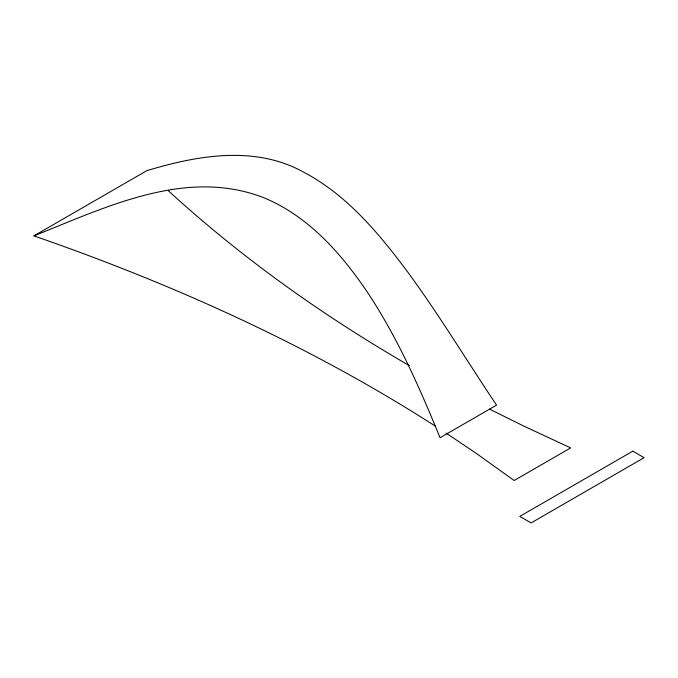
<?xml version="1.0" encoding="UTF-8"?>
<svg xmlns="http://www.w3.org/2000/svg" width="678" height="678" viewBox="0 0 678 678"><rect width="100%" height="100%" fill="white"/><g stroke="black" fill="none" stroke-linecap="round" stroke-linejoin="round"><path stroke-width="1.02" d="M33.9 235.868L146.897 170.627C197.764 155.321 255.453 145.016 304.32 172.534C347.348 195.323 379.163 233.766 407.825 272.158C439.319 315.168 466.905 360.849 496.559 405.122L440.056 437.742C419.919 388.392 398.257 339.297 368.976 294.583C342.068 254.225 308.083 215.282 261.945 197.001C184.577 168.068 105.158 207.638 33.9 235.868C174.026 284.48 310.321 345.899 435.335 426.123M489.524 409.105L523.721 426.055L570.647 447.895L514.153 480.516L476.329 453.421L446.141 433.132M409.402 365.654C323.347 315.906 241.8 257.979 168.415 190.823M632.803 451.158L519.797 516.399L531.103 522.924L644.1 457.684L632.803 451.158"/></g></svg>
